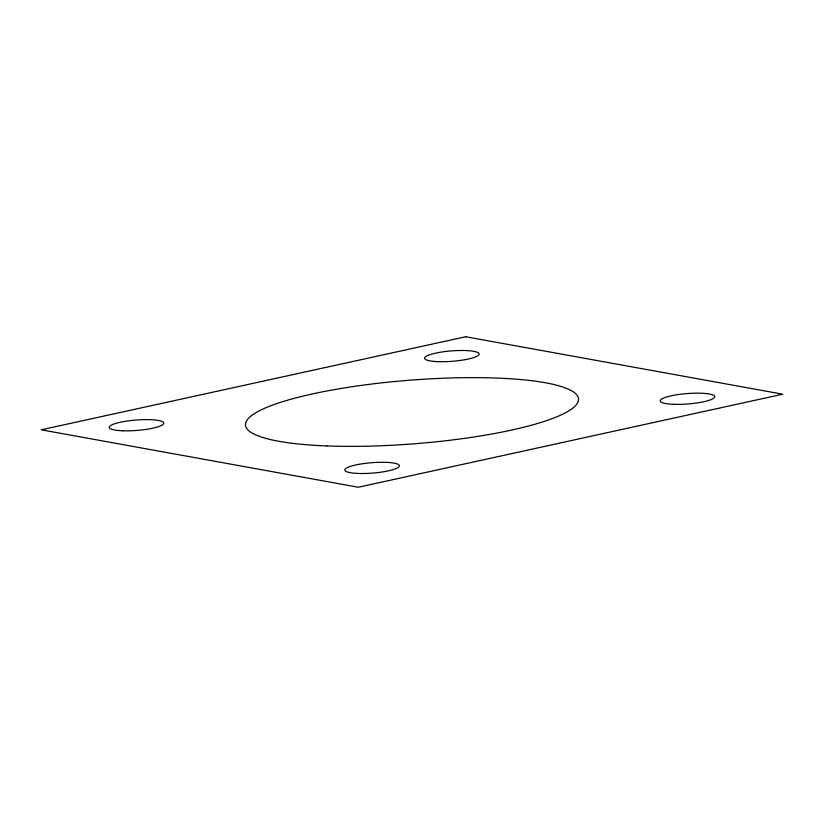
<?xml version="1.0" encoding="UTF-8"?>
<svg xmlns="http://www.w3.org/2000/svg" width="824" height="824" viewBox="0 0 824 824"><rect width="100%" height="100%" fill="white"/><g stroke="black" fill="none" stroke-linecap="round" stroke-linejoin="round"><path stroke-width="1.24" d="M465.694 336.758L41.2 429.809L358.306 487.242L782.8 394.191L465.694 336.758M673.527 404.327A27.336 5.212 -4.5 0 0 714.696 396.777A27.336 5.212 -4.5 0 0 674.135 395.221A27.336 5.212 -4.5 0 0 673.527 404.327M326.881 445.928A167.025 31.868 -4.5 0 0 578.51 399.784A167.025 31.868 -4.5 0 0 330.609 390.288A167.025 31.868 -4.5 0 0 326.881 445.928M437.956 361.654A27.336 5.212 -4.5 0 0 479.135 354.104A27.336 5.212 -4.5 0 0 438.564 352.548A27.336 5.212 -4.5 0 0 437.956 361.654M122.621 430.777A27.336 5.212 -4.5 0 0 163.801 423.227A27.336 5.212 -4.5 0 0 123.229 421.672A27.336 5.212 -4.5 0 0 122.621 430.777M358.183 473.45A27.336 5.212 -4.5 0 0 399.362 465.9A27.336 5.212 -4.5 0 0 358.79 464.345A27.336 5.212 -4.5 0 0 358.183 473.45"/></g></svg>
